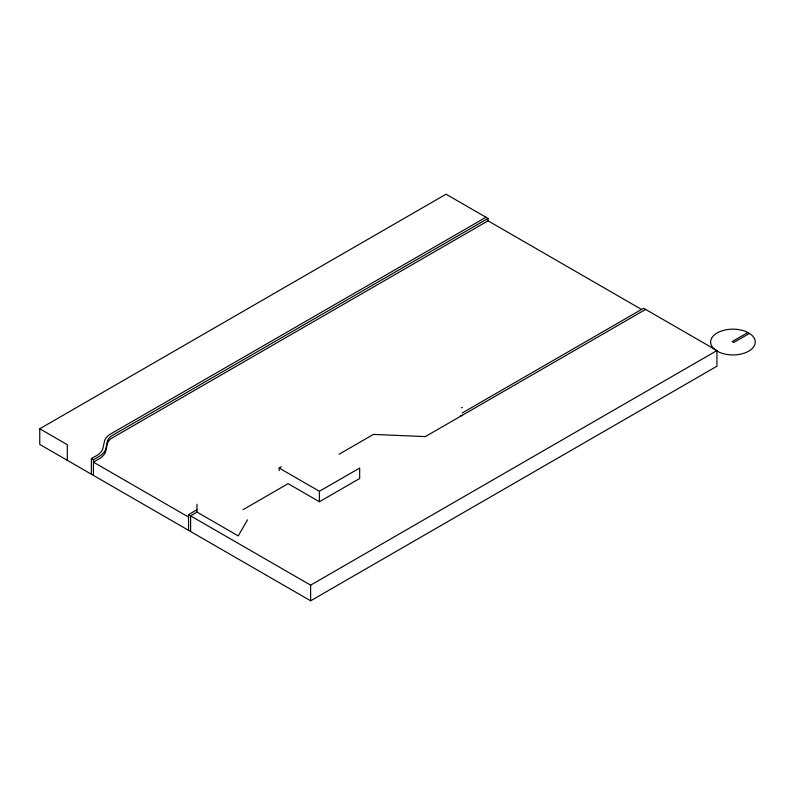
<?xml version="1.0" encoding="UTF-8"?>
<svg xmlns="http://www.w3.org/2000/svg" width="795" height="795" viewBox="0 0 795 795"><rect width="100%" height="100%" fill="white"/><g stroke="black" fill="none" stroke-linecap="round" stroke-linejoin="round"><path stroke-width="1.19" d="M247.523 519.811L238.232 535.9L196.951 512.069L196.971 504.239M188.544 530.315L188.544 514.683L197.031 509.645M196.971 512.059L190.611 515.875L190.611 531.507M462.143 413.032L643.612 308.261L716.931 350.585L716.931 366.227L310.626 600.801L39.75 444.415L39.75 428.773L446.055 194.199L488.05 218.446L488.05 220.831L641.466 309.404M485.993 217.254L109.531 434.607A23.353 13.485 0 0 0 104.205 442.447L103.112 447.466A22.459 12.968 0 0 1 97.874 454.869L91.375 458.586L91.375 474.217M488.05 218.446L111.111 436.167A20.431 11.796 0 0 0 107.216 441.911L105.884 448.35A25.38 14.648 0 0 1 100.935 455.356L93.442 459.778L91.375 458.586M488.05 220.831L111.111 438.552A20.431 11.796 0 0 0 107.216 444.296L105.884 450.735A25.38 14.648 0 0 1 100.935 457.741L93.442 462.153L188.544 517.068M279.164 470.69L279.164 468.036L281.281 466.814M242.962 509.734L288.108 483.668L319.411 501.744L359.668 478.501L359.668 468.036L319.411 491.28L279.164 468.036M339.087 454.233L373.421 434.418L425.365 436.594L645.639 309.424M747.876 332.519L732.145 341.602L733.725 342.506L749.456 333.433M188.544 514.683L310.626 585.16L716.931 350.585M461.368 407.815L462.322 407.447M462.322 415.268L460.365 415.964M39.75 428.773L67.307 444.683L67.307 460.325M319.411 491.28L319.411 501.744M310.626 585.16L310.626 600.801M93.442 459.768L93.442 475.41M717.16 351.161A22.31 12.879 0 0 0 747.648 351.738A22.31 12.879 0 0 0 750.639 334.208L746.525 331.833A22.31 12.879 0 0 0 717.16 332.946A22.31 12.879 0 0 0 715.232 349.899"/></g></svg>
